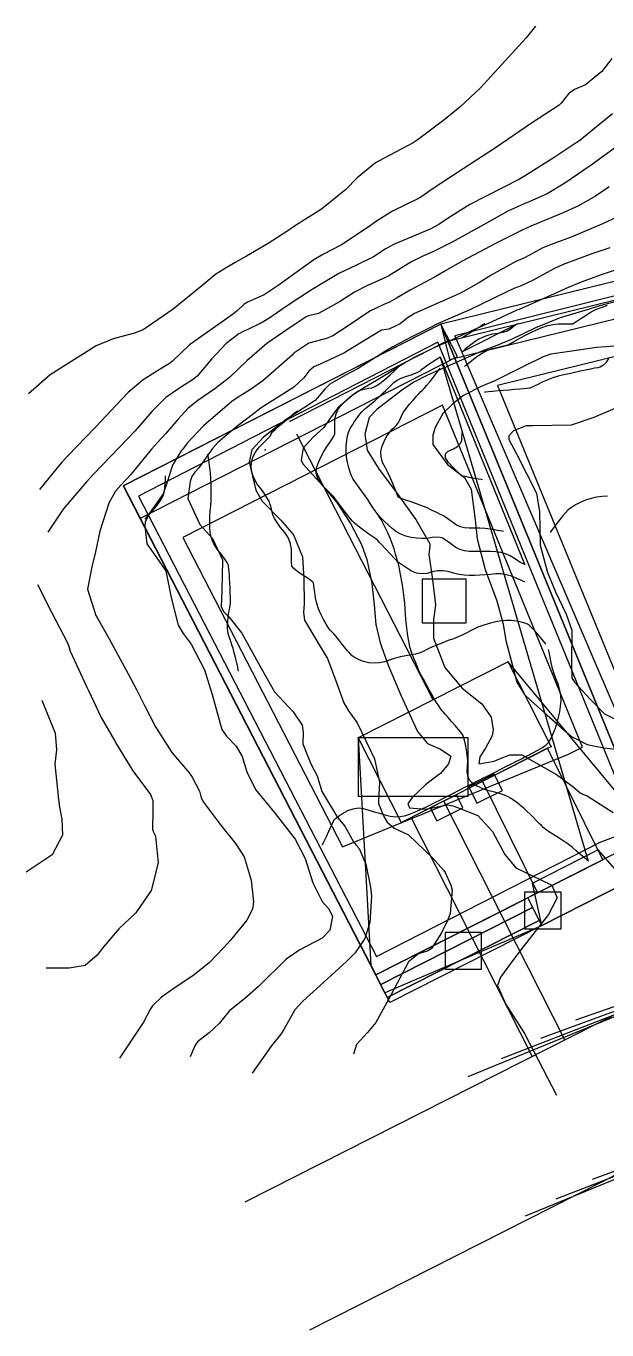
# Model space of a CAD drawing. Header units: feet. Extents: x 1308553 to 1309168, y 398316 to 398679.
# Drawn here: x 1308553.1 to 1308711.9, y 398316.3 to 398673.1 of the extents above; entities that cross this region are included whole.
import ezdxf

# ---------------------------------------------------------------- set-up
doc = ezdxf.new("R2010")
doc.units = ezdxf.units.FT
for name, color, linetype in [('A-BLDG-OTLN', 3, 'CONTINUOUS'), ('C-DRNG-AREA', 150, 'CONTINUOUS'), ('C-LOD', 30, 'CONTINUOUS'), ('C-MISC', 7, 'CONTINUOUS'), ('C-PROP', 6, 'CONTINUOUS'), ('C-PVMT', 8, 'CONTINUOUS'), ('C-TOPO-MAJR', 32, 'CONTINUOUS'), ('C-TOPO-SPOT', 7, 'CONTINUOUS'), ('C-UTIL', 4, 'CONTINUOUS'), ('L-PLNT-TREE', 90, 'CONTINUOUS'), ('V-PROP-ESMT', 5, 'CONTINUOUS'), ('V-PROP-LINE', 7, 'CONTINUOUS')]:
    doc.layers.add(name, color=color, linetype=linetype)

msp = doc.modelspace()

# ---------------------------------------------------------------- linework, layer by layer
at = {"layer": 'A-BLDG-OTLN'}
msp.add_lwpolyline([(1308655.72, 398455.13), (1308696.74, 398475.94), (1308684.98, 398499.13), (1308643.96, 398478.32), (1308655.72, 398455.13)], close=True, dxfattribs=at)
at = {"layer": 'C-DRNG-AREA'}
for points in [[(1308666.49, 398591.52), (1308724.15, 398450.72), (1308736.02, 398455.33), (1308746.7, 398459.25), (1308757.45, 398462.99), (1308768.27, 398466.54), (1308779.15, 398469.9), (1308790.08, 398473.06), (1308801.06, 398476.04), (1308812.1, 398478.84), (1308823.19, 398481.43), (1308834.31, 398483.83), (1308845.47, 398486.03), (1308849.92, 398486.83), (1308881.77, 398644.46), (1308666.49, 398591.52)], [(1308579.68, 398547.22), (1308648.69, 398413.44), (1308713.9, 398446.52), (1308724.16, 398450.73), (1308666.49, 398591.53), (1308579.68, 398547.22)]]:
    msp.add_lwpolyline(points, close=True, dxfattribs=at)
at = {"layer": 'C-LOD'}
msp.add_lwpolyline([(1308643.96, 398478.32), (1308647.36, 398416.13), (1308648.69, 398413.44), (1308651.13, 398408.51), (1308694.12, 398426.96), (1308717.31, 398438.72), (1308726.59, 398445.79), (1308725.93, 398447.14), (1308722.83, 398453.41), (1308684.98, 398499.13), (1308643.96, 398478.32)], close=True, dxfattribs=at)
at = {"layer": 'C-MISC'}
for points in [[(1308687.46, 398591.62), (1308687.27, 398591.47), (1308686.89, 398591.17), (1308686.32, 398590.72), (1308685.57, 398590.11), (1308684.63, 398589.61), (1308683.5, 398589.21), (1308682.19, 398588.92), (1308680.7, 398588.73), (1308679.32, 398588.41), (1308678.08, 398587.98), (1308676.95, 398587.43), (1308675.95, 398586.76), (1308675.08, 398586.14), (1308674.33, 398585.58), (1308673.71, 398585.08), (1308673.21, 398584.64), (1308672.84, 398584.3), (1308672.6, 398584.08), (1308672.47, 398583.97)], [(1308687.46, 398591.62), (1308687.27, 398591.47), (1308686.89, 398591.17), (1308686.32, 398590.72), (1308685.57, 398590.11), (1308684.63, 398589.61), (1308683.5, 398589.21), (1308682.19, 398588.92), (1308680.7, 398588.73), (1308679.32, 398588.41), (1308678.08, 398587.98), (1308676.95, 398587.43), (1308675.95, 398586.76), (1308675.08, 398586.14), (1308674.33, 398585.58), (1308673.71, 398585.08), (1308673.21, 398584.64), (1308672.84, 398584.3), (1308672.6, 398584.08), (1308672.47, 398583.97)], [(1308689.48, 398525.68), (1308689.42, 398525.71), (1308689.29, 398525.78), (1308689.09, 398525.89), (1308688.83, 398526.02), (1308688.33, 398526.31), (1308687.61, 398526.75), (1308686.66, 398527.33), (1308685.48, 398528.07), (1308684.23, 398528.62), (1308682.92, 398529.01), (1308681.54, 398529.22), (1308680.09, 398529.25), (1308678.65, 398529.27), (1308677.2, 398529.29), (1308675.76, 398529.3), (1308674.31, 398529.3), (1308672.98, 398529.48), (1308671.75, 398529.84), (1308670.64, 398530.37), (1308669.63, 398531.09), (1308668.77, 398531.71), (1308668.04, 398532.22), (1308667.46, 398532.64), (1308667.03, 398532.96), (1308666.33, 398533.14), (1308665.39, 398533.19), (1308664.2, 398533.1), (1308662.75, 398532.88), (1308661.31, 398532.81), (1308659.87, 398532.89), (1308658.42, 398533.11), (1308656.98, 398533.48), (1308655.62, 398534.01), (1308654.36, 398534.71), (1308653.18, 398535.56), (1308652.1, 398536.58), (1308651.19, 398537.44), (1308650.47, 398538.15), (1308649.93, 398538.71), (1308649.57, 398539.11), (1308649.12, 398539.69), (1308648.58, 398540.43), (1308647.96, 398541.34), (1308647.24, 398542.42), (1308646.52, 398543.48), (1308645.8, 398544.52), (1308645.08, 398545.55), (1308644.35, 398546.56), (1308643.72, 398547.43), (1308643.18, 398548.17), (1308642.75, 398548.78), (1308642.42, 398549.26), (1308642.08, 398549.99), (1308641.72, 398550.97), (1308641.34, 398552.2), (1308640.96, 398553.68), (1308640.71, 398555.17), (1308640.6, 398556.65), (1308640.62, 398558.14), (1308640.79, 398559.62), (1308641.05, 398560.95), (1308641.4, 398562.14), (1308641.86, 398563.17), (1308642.42, 398564.05), (1308642.95, 398564.86), (1308643.44, 398565.6), (1308643.92, 398566.27), (1308644.36, 398566.88), (1308644.94, 398567.53), (1308645.67, 398568.23), (1308646.53, 398568.98), (1308647.53, 398569.78), (1308648.45, 398570.55), (1308649.3, 398571.29), (1308650.07, 398572), (1308650.77, 398572.69), (1308651.48, 398573.38), (1308652.2, 398574.08), (1308652.94, 398574.79), (1308653.69, 398575.5), (1308654.61, 398576.14), (1308655.71, 398576.71), (1308656.98, 398577.21), (1308658.42, 398577.64), (1308659.58, 398578.05), (1308660.45, 398578.44), (1308661.04, 398578.8), (1308661.34, 398579.14), (1308661.85, 398579.58), (1308662.58, 398580.12), (1308663.51, 398580.76), (1308664.65, 398581.49), (1308665.51, 398582.04), (1308666.08, 398582.41), (1308666.37, 398582.59)], [(1308706.82, 398444.59), (1308706.49, 398444.87), (1308705.83, 398445.42), (1308704.83, 398446.26), (1308703.51, 398447.38), (1308702.49, 398448.25), (1308701.77, 398448.85), (1308701.35, 398449.2), (1308701.22, 398449.3), (1308700.77, 398449.6), (1308699.99, 398450.1), (1308698.87, 398450.8), (1308697.43, 398451.71), (1308696.22, 398452.51), (1308695.26, 398453.2), (1308694.54, 398453.79), (1308694.05, 398454.27), (1308693.45, 398454.88), (1308692.73, 398455.6), (1308691.89, 398456.45), (1308690.92, 398457.41), (1308690.04, 398458.27), (1308689.25, 398459.01), (1308688.53, 398459.64), (1308687.89, 398460.16), (1308687.21, 398460.66), (1308686.49, 398461.16), (1308685.72, 398461.65), (1308684.92, 398462.13), (1308683.95, 398462.57), (1308682.82, 398462.97), (1308681.54, 398463.34), (1308680.09, 398463.66), (1308678.73, 398464.08), (1308677.46, 398464.58), (1308676.28, 398465.17), (1308675.18, 398465.85), (1308674.39, 398466.73), (1308673.91, 398467.81), (1308673.73, 398469.09), (1308673.85, 398470.58), (1308673.87, 398472.06), (1308673.77, 398473.55), (1308673.57, 398475.03), (1308673.26, 398476.51), (1308672.99, 398477.69), (1308672.75, 398478.55), (1308672.55, 398479.1), (1308672.39, 398479.34), (1308672, 398479.83), (1308671.37, 398480.58), (1308670.51, 398481.57), (1308669.43, 398482.81), (1308668.52, 398483.85), (1308667.8, 398484.68), (1308667.26, 398485.3), (1308666.9, 398485.71), (1308666.47, 398486.29), (1308665.96, 398487.04), (1308665.38, 398487.94), (1308664.73, 398489.01), (1308664.04, 398490.18), (1308663.32, 398491.46), (1308662.57, 398492.84), (1308661.78, 398494.32), (1308661.19, 398495.44), (1308660.8, 398496.18), (1308660.6, 398496.56), (1308660.59, 398496.57), (1308660.44, 398496.94), (1308660.13, 398497.69), (1308659.66, 398498.79), (1308659.05, 398500.27), (1308658.52, 398501.75), (1308658.09, 398503.23), (1308657.74, 398504.71), (1308657.49, 398506.2), (1308657.28, 398507.68), (1308657.11, 398509.16), (1308656.99, 398510.65), (1308656.9, 398512.13), (1308656.8, 398513.62), (1308656.67, 398515.1), (1308656.51, 398516.58), (1308656.34, 398518.07), (1308656.13, 398519.55), (1308655.9, 398521.04), (1308655.63, 398522.52), (1308655.33, 398524), (1308655.1, 398525.13), (1308654.94, 398525.89), (1308654.85, 398526.3), (1308654.83, 398526.35), (1308654.71, 398526.75), (1308654.49, 398527.49), (1308654.17, 398528.58), (1308653.74, 398530.01), (1308653.24, 398531.46), (1308652.67, 398532.92), (1308652.03, 398534.39), (1308651.31, 398535.88), (1308650.7, 398537.09), (1308650.19, 398538.03), (1308649.79, 398538.71), (1308649.48, 398539.11), (1308649.08, 398539.69), (1308648.57, 398540.43), (1308647.96, 398541.34), (1308647.24, 398542.42), (1308646.52, 398543.48), (1308645.8, 398544.52), (1308645.08, 398545.55), (1308644.35, 398546.56), (1308643.72, 398547.43), (1308643.18, 398548.17), (1308642.75, 398548.78), (1308642.42, 398549.26), (1308642.08, 398549.99), (1308641.72, 398550.97), (1308641.34, 398552.2), (1308640.96, 398553.68), (1308640.71, 398555.17), (1308640.6, 398556.65), (1308640.62, 398558.14), (1308640.79, 398559.62), (1308641.05, 398560.95), (1308641.4, 398562.14), (1308641.86, 398563.17), (1308642.42, 398564.05), (1308642.95, 398564.86), (1308643.44, 398565.6), (1308643.92, 398566.27), (1308644.36, 398566.88), (1308644.94, 398567.53), (1308645.67, 398568.23), (1308646.53, 398568.98), (1308647.53, 398569.78), (1308648.45, 398570.55), (1308649.3, 398571.29), (1308650.07, 398572), (1308650.77, 398572.69), (1308651.48, 398573.38), (1308652.2, 398574.08), (1308652.94, 398574.79), (1308653.69, 398575.5), (1308654.61, 398576.14), (1308655.71, 398576.71), (1308656.98, 398577.21), (1308658.42, 398577.64), (1308659.58, 398578.05), (1308660.45, 398578.44), (1308661.04, 398578.8), (1308661.34, 398579.14), (1308661.85, 398579.58), (1308662.58, 398580.12), (1308663.51, 398580.76), (1308664.65, 398581.49), (1308665.51, 398582.04), (1308666.08, 398582.41), (1308666.37, 398582.59)], [(1308650.08, 398410.77), (1308691.63, 398431.86), (1308693.44, 398428.29), (1308651.89, 398407.21), (1308650.08, 398410.77)]]:
    msp.add_lwpolyline(points, close=True, dxfattribs=at)
for points in [[(1308703.41, 398401.1), (1308827.5, 398444.27)], [(1308693.85, 398396.1), (1308817.18, 398441.37)], [(1308612.98, 398351.29), (1308785.18, 398438.66)], [(1308683.16, 398390.55), (1308806.89, 398438.6)], [(1308674.01, 398385.63), (1308795.31, 398435.33)], [(1308630.75, 398316.27), (1308802.94, 398403.65)], [(1308708, 398357.54), (1308831.34, 398402.81)], [(1308689.64, 398347.49), (1308810.93, 398397.19)], [(1308698.1, 398352.1), (1308821.82, 398400.15)]]:
    msp.add_lwpolyline(points, dxfattribs=at)
at = {"layer": 'C-PROP'}
for points in [[(1308670.34, 398588.33), (1308728, 398453.92), (1308739.64, 398458.78), (1308750, 398463.01), (1308760.21, 398467.16), (1308770.07, 398471.21), (1308779.33, 398474.9), (1308788.19, 398477.69), (1308797.56, 398479.62), (1308807.78, 398481.35), (1308818.5, 398483.17), (1308829.46, 398485.04), (1308840.55, 398486.88), (1308844.98, 398487.57), (1308878.93, 398640.35), (1308670.34, 398588.33)], [(1308682.01, 398574.74), (1308715.43, 398493.13), (1308780.67, 398504.85), (1308850.92, 398532.14), (1308868.81, 398620.68), (1308682.01, 398574.74)], [(1308583.86, 398544.47), (1308648.89, 398418.44), (1308710.1, 398449.78), (1308720.01, 398453.53), (1308665.72, 398586.59), (1308583.86, 398544.47)], [(1308595.98, 398533.09), (1308639.61, 398448.5), (1308701.41, 398473.83), (1308705.25, 398475.78), (1308666.95, 398569.3), (1308595.98, 398533.09)], [(1308643.96, 398462.32), (1308673.96, 398462.32), (1308673.96, 398478.32), (1308643.96, 398478.32), (1308643.96, 398462.32)]]:
    msp.add_lwpolyline(points, close=True, dxfattribs=at)
msp.add_lwpolyline([(1308625.33, 398564.97), (1308667.72, 398586.67), (1308775.31, 398613.18)], dxfattribs=at)
at = {"layer": 'C-PVMT'}
for points in [[(1308692.95, 398435.9), (1308710.79, 398444.94), (1308695.73, 398475.43), (1308677.89, 398466.38), (1308692.95, 398435.9)], [(1308674.15, 398464.92), (1308676.37, 398460.43), (1308683.36, 398463.89), (1308681.15, 398468.37), (1308674.15, 398464.92)], [(1308665.39, 398455.57), (1308672.56, 398459.11), (1308670.79, 398462.7), (1308663.62, 398459.15), (1308665.39, 398455.57)], [(1308717.31, 398438.72), (1308694.12, 398426.96), (1308691.59, 398438.57), (1308709.43, 398447.62), (1308717.31, 398438.72)], [(1308648.72, 398413.45), (1308690.28, 398434.54), (1308691.63, 398431.86), (1308650.08, 398410.77), (1308648.72, 398413.45)], [(1308651.89, 398407.21), (1308693.44, 398428.29), (1308694.12, 398426.96), (1308652.57, 398405.87), (1308651.89, 398407.21)]]:
    msp.add_lwpolyline(points, close=True, dxfattribs=at)
at = {"layer": 'C-TOPO-MAJR'}
for points in [[(1308692.42, 398673.06), (1308689.82, 398669.86), (1308688.88, 398668.79), (1308677.34, 398656.18), (1308671.71, 398650.9), (1308667.38, 398647.28), (1308660.06, 398641.81), (1308658.92, 398641.12), (1308649.49, 398636.12), (1308648.68, 398635.63), (1308643.67, 398631.55), (1308640.53, 398628.39), (1308633.87, 398622.95), (1308626.78, 398618.46), (1308624.72, 398617.07), (1308619.34, 398613.56), (1308613.38, 398610.07), (1308610.33, 398608.34), (1308607.33, 398606.68), (1308605.03, 398605.14), (1308601.19, 398601.95), (1308593.35, 398595.62), (1308585.11, 398589.95), (1308582.76, 398589.01), (1308576.92, 398587.52), (1308572.27, 398585.52), (1308559.72, 398577.59), (1308553.75, 398572.46)], [(1308713.26, 398664.15), (1308710.54, 398660.61), (1308706.13, 398656.99), (1308703.06, 398655.68), (1308701.43, 398654.56), (1308699.43, 398651.94), (1308698.86, 398651.43), (1308691.36, 398646.46), (1308681.52, 398639.71), (1308672.64, 398634.04), (1308664.16, 398628.42), (1308661.64, 398626.6), (1308660.56, 398625.96), (1308653.34, 398622.38), (1308648.95, 398619.72), (1308646.62, 398618.02), (1308639.36, 398613.2), (1308634.28, 398610.54), (1308631.78, 398609.06), (1308622.01, 398602.03), (1308621.78, 398601.87), (1308618.2, 398599.55), (1308613.7, 398597.51), (1308612.77, 398596.98), (1308610.95, 398595.21), (1308609.85, 398594.28), (1308597.83, 398585.8), (1308593.16, 398581.39), (1308592.61, 398580.91), (1308589.03, 398578.73), (1308585.15, 398576.23), (1308581.01, 398572.78), (1308577.69, 398569.26), (1308572.12, 398563.34), (1308564.5, 398555.5), (1308562.9, 398553.69), (1308556.8, 398546.28)], [(1308713.5, 398649.03), (1308710.12, 398646.32), (1308704.54, 398641.79), (1308703.57, 398641.12), (1308697.5, 398637.08), (1308689.41, 398632), (1308688.01, 398631.18), (1308678.77, 398626.39), (1308674.5, 398624.21), (1308668.49, 398620.49), (1308666.01, 398618.76), (1308663.6, 398617.48), (1308653.54, 398613.29), (1308651.26, 398611.98), (1308648.15, 398609.96), (1308643.43, 398607.68), (1308638.64, 398605.4), (1308631.32, 398600.96), (1308628.24, 398598.96), (1308627.24, 398598.31), (1308623.02, 398595.49), (1308619.48, 398593.08), (1308617.71, 398591.97), (1308613.54, 398589.96), (1308612.67, 398589.6), (1308611.31, 398588.86), (1308607.82, 398586.19), (1308603.86, 398581.88), (1308599.89, 398577.25), (1308598.66, 398576.26), (1308595.65, 398574.3), (1308595.04, 398573.94), (1308591.3, 398571.47), (1308587.5, 398567.64), (1308584.77, 398564.38), (1308582.91, 398562.33), (1308580.83, 398560.08), (1308571.56, 398550.45), (1308569.59, 398548.35), (1308563.29, 398540.86), (1308559.02, 398534.62)], [(1308713.99, 398639.66), (1308707.64, 398635.04), (1308707.32, 398634.81), (1308700.46, 398630.08), (1308695.56, 398627.15), (1308690.83, 398625.06), (1308689.3, 398624.45), (1308684.84, 398622.38), (1308678.99, 398619.11), (1308669.64, 398613.9), (1308664.2, 398611.22), (1308661.57, 398610.07), (1308658.33, 398608.5), (1308652.28, 398604.75), (1308651.22, 398604.14), (1308646.49, 398602.06), (1308642.89, 398600.27), (1308638.79, 398597.62), (1308633.09, 398594.42), (1308630.3, 398593.74), (1308629.67, 398593.52), (1308626.38, 398591.34), (1308621.9, 398588.18), (1308618.97, 398586.17), (1308613.48, 398581.45), (1308608.78, 398576.89), (1308604.75, 398573.82), (1308600.05, 398570.61), (1308597.48, 398568.48), (1308594.61, 398565.42), (1308591.31, 398561.62), (1308589.01, 398559.07), (1308587.41, 398557.28), (1308581.63, 398550.22), (1308579.02, 398547.4), (1308577.61, 398545.84), (1308575.74, 398542.53), (1308573.29, 398534.83), (1308572.14, 398529.18), (1308571.08, 398525.12), (1308569.92, 398519), (1308572.17, 398511.76), (1308572.6, 398511.01), (1308575.84, 398505.38), (1308581.04, 398495.77), (1308583.31, 398491.56), (1308585.51, 398487.17), (1308588.51, 398481.32), (1308592.98, 398474.26), (1308597.75, 398468.69), (1308598.57, 398467.56), (1308600.51, 398463.7), (1308600.61, 398463.36), (1308600.98, 398461.86), (1308601.62, 398460.73), (1308606.28, 398454.51), (1308610.42, 398449.36), (1308612.74, 398445.71), (1308614.69, 398439.36), (1308615.29, 398433.4), (1308615, 398431.37), (1308613.46, 398428.4), (1308609.04, 398422.94), (1308607.21, 398420.91), (1308603.3, 398416.84), (1308599.12, 398413.4), (1308592.97, 398409.32), (1308590.1, 398407.33), (1308587.65, 398404.99), (1308587.14, 398404.18), (1308585.19, 398400.47), (1308578.62, 398390.6)], [(1308712.52, 398629.06), (1308708.84, 398626.54), (1308704, 398623.81), (1308699.53, 398621.78), (1308691.12, 398618.31), (1308688.75, 398617.23), (1308681.69, 398613.64), (1308672.32, 398608.69), (1308667.59, 398606.02), (1308664.94, 398604.45), (1308658.17, 398600.77), (1308654.42, 398598.57), (1308652.48, 398597.51), (1308650.92, 398596.89), (1308647.1, 398595.06), (1308641.16, 398591.04), (1308637.01, 398588.26), (1308635.3, 398587.6), (1308630.47, 398586.25), (1308626.36, 398583.52), (1308625.84, 398583.01), (1308617.88, 398576.01), (1308614.45, 398573.66), (1308610.83, 398571.38), (1308609.34, 398570.31), (1308601.63, 398563.66), (1308597.23, 398558.99), (1308595.88, 398557.24), (1308595.53, 398556.81), (1308593.11, 398552.92), (1308591.79, 398548.55), (1308590.58, 398545.09), (1308586.86, 398539.77), (1308585.71, 398537.31), (1308585.57, 398536.2), (1308586.12, 398531.36), (1308588.35, 398528.28), (1308591.35, 398524.04), (1308592.75, 398516.67), (1308594.67, 398509.13), (1308596.06, 398506.82), (1308598.23, 398503.96), (1308601.89, 398496.88), (1308604, 398490.17), (1308606.64, 398480.62), (1308607.91, 398478.77), (1308610.52, 398475.99), (1308612.19, 398473.17), (1308613.45, 398469.02), (1308615.81, 398464.15), (1308621.19, 398457.56), (1308626.65, 398450.58), (1308629.44, 398445.31), (1308631.56, 398438.63), (1308634.12, 398433.47), (1308635.93, 398431.5), (1308636.93, 398429.37), (1308636.14, 398425.7), (1308634.04, 398423.45), (1308627.96, 398420.29), (1308624.27, 398417.73), (1308616.63, 398410.23), (1308612.95, 398407), (1308608.78, 398403.6), (1308607.69, 398402.43), (1308605.87, 398400.13), (1308603.15, 398397.59), (1308599.95, 398395.12), (1308599.36, 398394.23), (1308597.97, 398390.99)], [(1308714.85, 398620.88), (1308710.55, 398618.84), (1308702.17, 398615.3), (1308697.69, 398613.65), (1308695.05, 398612.7), (1308694.21, 398612.3), (1308690.81, 398610.37), (1308689.38, 398609.67), (1308687.01, 398608.6), (1308680.27, 398604.92), (1308677.09, 398602.89), (1308671.93, 398599.99), (1308670.29, 398599.24), (1308659.34, 398594.43), (1308657.32, 398593.12), (1308655.39, 398591.6), (1308652.3, 398590.13), (1308651.64, 398590.08), (1308650.26, 398589.85), (1308645.63, 398587.05), (1308640.02, 398583.59), (1308633.57, 398580.53), (1308631.76, 398579.82), (1308630.39, 398578.67), (1308629.05, 398576.82), (1308626.3, 398574.21), (1308622.33, 398571.68), (1308617.38, 398568.56), (1308615.26, 398567), (1308610.76, 398563.45), (1308605.56, 398559.08), (1308604.12, 398557.46), (1308600.34, 398552.17), (1308599.26, 398550.95), (1308598.46, 398549.79), (1308597.99, 398548.42), (1308597.32, 398543.75), (1308600.62, 398536.71), (1308604.06, 398532.86), (1308606.81, 398526.96), (1308606.62, 398518.54), (1308606.49, 398514.24), (1308607.14, 398512.88), (1308608.53, 398511.4), (1308612.15, 398506.96), (1308616.6, 398498.84), (1308621.08, 398490.84), (1308626.17, 398485.37), (1308628.61, 398481.77), (1308628.9, 398479.88), (1308628.82, 398476.69), (1308630.95, 398471.22), (1308632.69, 398467.86), (1308634.02, 398463.63), (1308638.31, 398456.5), (1308640.3, 398454.09), (1308642.66, 398449.81), (1308643.38, 398448.91), (1308644.19, 398448.02), (1308645.98, 398443.69), (1308647.29, 398437.44), (1308647.55, 398434.99), (1308647.09, 398427.73), (1308645.73, 398423.37), (1308643.07, 398419.46), (1308640.76, 398417.06), (1308637.61, 398414.22), (1308636.52, 398413.25), (1308633.57, 398410.51), (1308630.74, 398407.97), (1308628.81, 398406.25), (1308626.63, 398403.85), (1308623.55, 398398.45), (1308622.76, 398397.23), (1308620.11, 398393.89), (1308614.94, 398386.52)], [(1308712.76, 398612.34), (1308707.84, 398610.71), (1308699.96, 398607.83), (1308697.42, 398606.67), (1308691.77, 398603.54), (1308688.53, 398602.02), (1308686.52, 398601.22), (1308684.24, 398600.19), (1308674.49, 398595.43), (1308669.2, 398593.13), (1308665.61, 398591.55), (1308663.3, 398590.4), (1308658.6, 398588.01), (1308653.36, 398585.29), (1308651.4, 398584.11), (1308643.95, 398579.4), (1308640.43, 398577.52), (1308636.2, 398575.08), (1308634.85, 398573.72), (1308632.12, 398570.65), (1308628.99, 398568.53), (1308624.2, 398565.44), (1308618.07, 398560.59), (1308614.88, 398557.14), (1308614.08, 398553.76), (1308615.9, 398546.11), (1308617.67, 398543.07), (1308622.78, 398537.88), (1308626.22, 398533.84), (1308628.72, 398527.81), (1308629.08, 398521.83), (1308629.13, 398514.97), (1308629.01, 398512.59), (1308629.29, 398510.47), (1308633.77, 398502.84), (1308635.58, 398500.01), (1308638.1, 398493.17), (1308639.98, 398487.84), (1308641.32, 398485.66), (1308643.67, 398482.43), (1308648.43, 398472.52), (1308649.71, 398466.2), (1308649.44, 398460.97), (1308649.48, 398460.36), (1308650.95, 398456.76), (1308651.83, 398455.2), (1308653.76, 398453.6), (1308657.7, 398451.73), (1308664.25, 398445.44), (1308667.24, 398442.04), (1308667.72, 398441.43), (1308669.3, 398438.01), (1308669.62, 398436.65), (1308669.08, 398430.25), (1308668.48, 398428.5), (1308666.73, 398424.9), (1308663.98, 398420.65), (1308663.06, 398420.01), (1308660.44, 398419.22), (1308657.71, 398416.97), (1308652.18, 398406.68), (1308648.71, 398400.43), (1308646.5, 398397.68), (1308643.47, 398394.35), (1308642.68, 398391.76)], [(1308714.16, 398606.3), (1308710.4, 398605.03), (1308704.87, 398602.97), (1308700.55, 398601.17), (1308698.38, 398600.18), (1308687.93, 398595.55), (1308687.34, 398595.29), (1308680.44, 398592.17), (1308677.16, 398590.67), (1308673.75, 398589.14), (1308670.96, 398587.84), (1308668.2, 398586.59), (1308664.21, 398584.81), (1308659.04, 398582.29), (1308657.15, 398581.23), (1308651.7, 398577.73), (1308648.97, 398576.07), (1308645.69, 398574.2), (1308642.56, 398572.15), (1308638.32, 398568.56), (1308636.08, 398565.54), (1308634.51, 398563.2), (1308631.64, 398560.58), (1308628.89, 398557.57), (1308628.36, 398554.25), (1308628.82, 398553.24), (1308633.44, 398548.14), (1308638.13, 398542.67), (1308641.84, 398536.93), (1308644.81, 398531.24), (1308646.3, 398527.09), (1308647.67, 398520.56), (1308648.29, 398514.71), (1308648.73, 398509.29), (1308649.91, 398504.26), (1308652.1, 398498.2), (1308655.61, 398489.93), (1308660.18, 398480.03), (1308662.88, 398476.73), (1308666.44, 398475.2), (1308669.29, 398473.32), (1308668.6, 398471.18), (1308666.41, 398468.55), (1308665.53, 398467.93), (1308662.3, 398465.47), (1308658.67, 398461.98), (1308657.51, 398460.27), (1308657.98, 398459.14), (1308662.42, 398458.82), (1308668.3, 398459.94), (1308669.85, 398459.67), (1308671.11, 398459.25), (1308676.62, 398457.01), (1308680.69, 398452.64), (1308683.99, 398446.36), (1308687, 398442.68), (1308693.85, 398439.42), (1308696.92, 398437.96), (1308698.3, 398434.47), (1308695.99, 398429.95), (1308689.08, 398421.06), (1308685.81, 398416.9), (1308682.85, 398412.83), (1308682.05, 398410.54), (1308684.22, 398405.5), (1308689.36, 398397.38), (1308698.12, 398380.55)], [(1308714.12, 398597.65), (1308709.88, 398596.48), (1308706.8, 398595.49), (1308699.18, 398593.23), (1308692.4, 398590.46), (1308686.06, 398587.39), (1308681.42, 398585.45), (1308678.23, 398584.28), (1308675.61, 398583.17), (1308667.25, 398579.49), (1308662.87, 398577.55), (1308659.15, 398575.6), (1308655.74, 398573.32), (1308651.77, 398570.25), (1308649.1, 398568.21), (1308646.97, 398565.96), (1308645.7, 398561.43), (1308646.35, 398557.02), (1308649.63, 398551.76), (1308654.11, 398545.75), (1308657.81, 398540.66), (1308659.7, 398538.06), (1308663.52, 398531.39), (1308663.56, 398530.74), (1308663.23, 398528.56), (1308664.26, 398521.58), (1308665.07, 398514.68), (1308664.52, 398510.6), (1308664.49, 398505.56), (1308667.65, 398497.57), (1308672.33, 398491.92), (1308677.77, 398487.64), (1308680.31, 398483.98), (1308680.88, 398480.48), (1308680.56, 398478.88), (1308678.75, 398475.49), (1308677.17, 398473.06), (1308676.9, 398471.16), (1308681.1, 398471.91), (1308682.55, 398472.53), (1308685.42, 398473.68), (1308688.65, 398473.68), (1308698.13, 398468.27), (1308702.66, 398464.96), (1308704.6, 398463.24), (1308705.51, 398462.8), (1308706.52, 398462.47), (1308713.69, 398457.83)], [(1308672.96, 398579.88), (1308673.3, 398580.16), (1308673.99, 398580.72), (1308675.02, 398581.56), (1308676.39, 398582.68), (1308677.8, 398583.6), (1308679.23, 398584.33), (1308680.7, 398584.86), (1308682.19, 398585.19), (1308683.33, 398585.45), (1308684.11, 398585.62), (1308684.53, 398585.72), (1308684.59, 398585.73), (1308685, 398585.94), (1308685.74, 398586.34), (1308686.83, 398586.93), (1308688.27, 398587.71), (1308689.71, 398588.46), (1308691.18, 398589.2), (1308692.66, 398589.9), (1308694.15, 398590.58), (1308695.65, 398591.09), (1308697.14, 398591.42), (1308698.64, 398591.59), (1308700.13, 398591.59), (1308701.27, 398591.59), (1308702.07, 398591.59), (1308702.5, 398591.6), (1308702.59, 398591.61), (1308703.01, 398591.85), (1308703.76, 398592.33), (1308704.84, 398593.05), (1308706.24, 398594), (1308707.67, 398594.84), (1308709.12, 398595.57), (1308710.6, 398596.19), (1308712.09, 398596.71)], [(1308678.59, 398591.62), (1308678.58, 398591.62), (1308678.57, 398591.62), (1308678.54, 398591.61), (1308678.51, 398591.61), (1308678.11, 398591.37), (1308677.34, 398590.89), (1308676.21, 398590.18), (1308674.72, 398589.23), (1308673.59, 398588.52), (1308672.85, 398588.05), (1308672.47, 398587.81)], [(1308715.39, 398585.6), (1308709.09, 398585.09), (1308702.37, 398584.12), (1308696.6, 398583.25), (1308694.48, 398582.58), (1308689.17, 398579.89), (1308681.26, 398575.96), (1308677.72, 398574.49), (1308672.72, 398571.96), (1308669.77, 398569.72), (1308667.1, 398567.03), (1308664.94, 398563.21), (1308664.31, 398561.16), (1308664.34, 398558.52), (1308668.34, 398553.12), (1308672.98, 398549.55), (1308674.86, 398546.34), (1308675.92, 398537.91), (1308676.49, 398532.74), (1308678.69, 398524.4), (1308681.82, 398515.81), (1308683.54, 398509.4), (1308684.29, 398504.96), (1308685.82, 398499.09), (1308687.32, 398493.53), (1308689.37, 398490.12), (1308691.11, 398488.49), (1308695.64, 398484.51), (1308702.25, 398478.69), (1308706.58, 398476.43), (1308711.1, 398475.59), (1308717.69, 398474.8)], [(1308689.48, 398520.96), (1308689.12, 398521.11), (1308688.4, 398521.42), (1308687.31, 398521.88), (1308685.87, 398522.5), (1308684.43, 398522.92), (1308682.98, 398523.14), (1308681.54, 398523.17), (1308680.09, 398523.01), (1308678.65, 398522.88), (1308677.2, 398522.79), (1308675.76, 398522.73), (1308674.31, 398522.71), (1308672.87, 398522.8), (1308671.42, 398523.01), (1308669.98, 398523.33), (1308668.53, 398523.77), (1308667.09, 398523.99), (1308665.64, 398523.97), (1308664.2, 398523.73), (1308662.75, 398523.26), (1308661.32, 398523.14), (1308659.91, 398523.37), (1308658.5, 398523.94), (1308657.11, 398524.85), (1308656.06, 398525.55), (1308655.34, 398526.02), (1308654.95, 398526.27), (1308654.89, 398526.31), (1308654.51, 398526.69), (1308653.81, 398527.43), (1308652.78, 398528.53), (1308651.43, 398529.98), (1308650.4, 398531.1), (1308649.67, 398531.87), (1308649.27, 398532.3), (1308649.17, 398532.38), (1308648.74, 398532.71), (1308647.97, 398533.27), (1308646.86, 398534.07), (1308645.42, 398535.1), (1308644.25, 398535.97), (1308643.35, 398536.66), (1308642.72, 398537.19), (1308642.37, 398537.56), (1308641.84, 398538.2), (1308641.11, 398539.11), (1308640.21, 398540.31), (1308639.11, 398541.78), (1308638.29, 398542.89), (1308637.74, 398543.63), (1308637.46, 398544.01), (1308637.46, 398544.02), (1308637.1, 398544.4), (1308636.37, 398545.15), (1308635.29, 398546.26), (1308633.85, 398547.75), (1308632.92, 398549.23), (1308632.48, 398550.72), (1308632.54, 398552.2), (1308633.11, 398553.68), (1308633.75, 398555.12), (1308634.48, 398556.51), (1308635.28, 398557.84), (1308636.15, 398559.13), (1308636.82, 398560.15), (1308637.27, 398560.89), (1308637.51, 398561.36), (1308637.54, 398561.55), (1308637.55, 398562.07), (1308637.56, 398562.91), (1308637.55, 398564.07), (1308637.53, 398565.56), (1308637.88, 398566.99), (1308638.58, 398568.38), (1308639.66, 398569.73), (1308641.1, 398571.03), (1308642.3, 398572.05), (1308643.28, 398572.79), (1308644.03, 398573.25), (1308644.55, 398573.44), (1308645.17, 398573.62), (1308645.89, 398573.79), (1308646.71, 398573.95), (1308647.64, 398574.11), (1308648.7, 398574.56), (1308649.88, 398575.3), (1308651.2, 398576.34), (1308652.64, 398577.66), (1308653.73, 398578.66), (1308654.45, 398579.32), (1308654.81, 398579.65), (1308654.81, 398579.65), (1308654.81, 398579.65), (1308654.81, 398579.65), (1308654.81, 398579.65)], [(1308683.7, 398534.76), (1308683.34, 398534.83), (1308682.62, 398534.96), (1308681.54, 398535.16), (1308680.09, 398535.42), (1308678.65, 398535.6), (1308677.2, 398535.7), (1308675.76, 398535.71), (1308674.31, 398535.64), (1308673.01, 398535.75), (1308671.86, 398536.03), (1308670.85, 398536.5), (1308669.98, 398537.14), (1308669.19, 398537.71), (1308668.46, 398538.21), (1308667.81, 398538.64), (1308667.23, 398539), (1308666.44, 398539.44), (1308665.43, 398539.95), (1308664.2, 398540.53), (1308662.75, 398541.19), (1308661.31, 398541.8), (1308659.87, 398542.36), (1308658.43, 398542.87), (1308657, 398543.34), (1308655.92, 398543.71), (1308655.19, 398544), (1308654.83, 398544.19), (1308654.82, 398544.29), (1308654.67, 398544.71), (1308654.39, 398545.45), (1308653.96, 398546.51), (1308653.39, 398547.9), (1308652.77, 398549.31), (1308652.1, 398550.74), (1308651.38, 398552.2), (1308650.61, 398553.68), (1308650.2, 398555.17), (1308650.15, 398556.65), (1308650.45, 398558.14), (1308651.12, 398559.62), (1308651.79, 398560.87), (1308652.46, 398561.89), (1308653.13, 398562.68), (1308653.8, 398563.23), (1308654.4, 398563.88), (1308654.94, 398564.62), (1308655.4, 398565.46), (1308655.79, 398566.39), (1308656.35, 398567.39), (1308657.07, 398568.46), (1308657.96, 398569.6), (1308659.01, 398570.8), (1308659.88, 398571.78), (1308660.57, 398572.52), (1308661.08, 398573.03), (1308661.4, 398573.31), (1308661.93, 398573.87), (1308662.65, 398574.72), (1308663.57, 398575.85), (1308664.69, 398577.27), (1308665.53, 398578.34), (1308666.09, 398579.05), (1308666.37, 398579.41)], [(1308712.38, 398582.06), (1308711.62, 398580.94), (1308710.87, 398580.15), (1308710.14, 398579.7), (1308709.42, 398579.58), (1308708.52, 398579.41), (1308707.41, 398579.19), (1308706.11, 398578.93), (1308704.62, 398578.61), (1308703.12, 398578.28), (1308701.63, 398577.94), (1308700.13, 398577.59), (1308698.64, 398577.22), (1308697.18, 398576.78), (1308695.77, 398576.26), (1308694.4, 398575.67), (1308693.07, 398575.01), (1308692.03, 398574.5), (1308691.28, 398574.16), (1308690.83, 398573.98), (1308690.66, 398573.96), (1308690.16, 398573.92), (1308689.33, 398573.84), (1308688.17, 398573.73), (1308686.68, 398573.6), (1308685.18, 398573.47), (1308683.69, 398573.34), (1308682.19, 398573.21), (1308680.7, 398573.08), (1308679.57, 398572.99), (1308678.83, 398572.92), (1308678.45, 398572.89)], [(1308714.09, 398568.39), (1308708.41, 398565.97), (1308702.17, 398563.9), (1308691.71, 398563.66), (1308689.89, 398563.67), (1308686.38, 398562.29), (1308685.16, 398560.96), (1308685.15, 398559.95), (1308687.19, 398556.02), (1308692.65, 398545.24), (1308693.48, 398540.14), (1308693.68, 398531.05), (1308695.71, 398523.55), (1308696.61, 398521.37), (1308697.85, 398518.21), (1308700.76, 398512.15), (1308702.31, 398507.8), (1308702.25, 398498.73), (1308702.39, 398494.75), (1308703.09, 398493.5), (1308707.37, 398488.92), (1308711.28, 398484.89), (1308716.46, 398482.33)], [(1308695.26, 398503.94), (1308695.03, 398504.22), (1308694.57, 398504.78), (1308693.88, 398505.62), (1308692.96, 398506.74), (1308692.14, 398507.68), (1308691.41, 398508.43), (1308690.79, 398509), (1308690.27, 398509.38), (1308689.51, 398509.71), (1308688.53, 398509.99), (1308687.31, 398510.22), (1308685.87, 398510.4), (1308684.43, 398510.42), (1308682.98, 398510.31), (1308681.54, 398510.05), (1308680.09, 398509.64), (1308678.9, 398509.3), (1308677.96, 398509.02), (1308677.27, 398508.8), (1308676.84, 398508.65), (1308676.26, 398508.4), (1308675.54, 398508.04), (1308674.67, 398507.59), (1308673.66, 398507.04), (1308672.54, 398506.49), (1308671.31, 398505.95), (1308669.98, 398505.42), (1308668.53, 398504.89), (1308667.22, 398504.39), (1308666.03, 398503.93), (1308664.96, 398503.49), (1308664.03, 398503.09), (1308663.2, 398502.71), (1308662.48, 398502.36), (1308661.86, 398502.04), (1308661.35, 398501.74), (1308660.61, 398501.46), (1308659.63, 398501.21), (1308658.42, 398500.98), (1308656.98, 398500.78), (1308655.53, 398500.49), (1308654.09, 398500.11), (1308652.64, 398499.65), (1308651.2, 398499.11), (1308649.75, 398498.79), (1308648.31, 398498.7), (1308646.86, 398498.83), (1308645.42, 398499.18), (1308644.17, 398499.62), (1308643.12, 398500.15), (1308642.26, 398500.75), (1308641.6, 398501.45), (1308640.9, 398502.23), (1308640.18, 398503.09), (1308639.43, 398504.05), (1308638.65, 398505.09), (1308637.94, 398505.99), (1308637.31, 398506.73), (1308636.76, 398507.32), (1308636.29, 398507.76), (1308635.75, 398508.46), (1308635.14, 398509.42), (1308634.46, 398510.65), (1308633.71, 398512.13), (1308633.1, 398513.62), (1308632.62, 398515.1), (1308632.29, 398516.58), (1308632.08, 398518.07), (1308631.93, 398519.22), (1308631.82, 398520.04), (1308631.75, 398520.54), (1308631.73, 398520.7), (1308631.35, 398521.06), (1308630.62, 398521.6), (1308629.53, 398522.34), (1308628.08, 398523.27), (1308626.98, 398524.06), (1308626.23, 398524.72), (1308625.81, 398525.25), (1308625.75, 398525.64), (1308625.71, 398526.31), (1308625.69, 398527.24), (1308625.7, 398528.46), (1308625.73, 398529.94), (1308625.44, 398531.42), (1308624.84, 398532.91), (1308623.93, 398534.39), (1308622.7, 398535.88), (1308621.73, 398537.19), (1308621.02, 398538.34), (1308620.58, 398539.32), (1308620.4, 398540.13), (1308620.21, 398540.91), (1308620, 398541.65), (1308619.78, 398542.35), (1308619.54, 398543.03), (1308619.08, 398543.9), (1308618.38, 398544.98), (1308617.46, 398546.26), (1308616.3, 398547.75), (1308615.46, 398549.23), (1308614.91, 398550.72), (1308614.68, 398552.2), (1308614.75, 398553.68), (1308615.13, 398555.11), (1308615.83, 398556.49), (1308616.83, 398557.81), (1308618.15, 398559.07), (1308619.15, 398560.08), (1308619.82, 398560.82), (1308620.16, 398561.3), (1308620.17, 398561.52), (1308620.54, 398561.99), (1308621.26, 398562.7), (1308622.34, 398563.67), (1308623.77, 398564.88), (1308624.93, 398565.86), (1308625.82, 398566.6), (1308626.43, 398567.1), (1308626.78, 398567.38), (1308627.04, 398567.58), (1308627.21, 398567.71), (1308627.3, 398567.78)], [(1308677.92, 398548.9), (1308677.56, 398548.97), (1308676.84, 398549.1), (1308675.76, 398549.3), (1308674.31, 398549.57), (1308673.23, 398549.77), (1308672.51, 398549.91), (1308672.15, 398549.98), (1308672.15, 398549.99), (1308671.79, 398550.36), (1308671.06, 398551.1), (1308669.98, 398552.21), (1308668.54, 398553.69), (1308667.82, 398554.94), (1308667.82, 398555.97), (1308668.54, 398556.78), (1308669.98, 398557.35), (1308671.08, 398558.01), (1308671.83, 398558.75), (1308672.24, 398559.58), (1308672.3, 398560.49), (1308672.34, 398561.17), (1308672.37, 398561.62), (1308672.39, 398561.85)], [(1308611.24, 398496.55), (1308611.15, 398496.92), (1308610.98, 398497.66), (1308610.72, 398498.78), (1308610.38, 398500.26), (1308610.05, 398501.59), (1308609.71, 398502.76), (1308609.38, 398503.78), (1308609.06, 398504.64), (1308608.79, 398505.44), (1308608.56, 398506.18), (1308608.37, 398506.86), (1308608.24, 398507.49), (1308608.17, 398508.24), (1308608.17, 398509.13), (1308608.24, 398510.14), (1308608.37, 398511.29), (1308608.5, 398512.24), (1308608.63, 398512.98), (1308608.75, 398513.52), (1308608.87, 398513.85), (1308608.95, 398514.48), (1308608.99, 398515.39), (1308608.99, 398516.58), (1308608.95, 398518.07), (1308608.91, 398519.44), (1308608.85, 398520.7), (1308608.78, 398521.85), (1308608.7, 398522.88), (1308608.62, 398523.77), (1308608.55, 398524.51), (1308608.48, 398525.11), (1308608.42, 398525.56), (1308608.07, 398526.26), (1308607.45, 398527.23), (1308606.54, 398528.46), (1308605.36, 398529.94), (1308604.45, 398531.42), (1308603.82, 398532.91), (1308603.47, 398534.39), (1308603.4, 398535.88), (1308603.37, 398537.36), (1308603.4, 398538.84), (1308603.47, 398540.33), (1308603.6, 398541.81), (1308603.68, 398543.3), (1308603.73, 398544.78), (1308603.74, 398546.26), (1308603.72, 398547.75), (1308603.65, 398549.23), (1308603.53, 398550.72), (1308603.36, 398552.2), (1308603.15, 398553.68), (1308603, 398554.8), (1308602.89, 398555.54), (1308602.84, 398555.91)], [(1308585.6, 398538.1), (1308585.93, 398538.47), (1308586.58, 398539.21), (1308587.55, 398540.33), (1308588.85, 398541.81), (1308589.86, 398543.21), (1308590.56, 398544.52), (1308590.97, 398545.75), (1308591.08, 398546.89), (1308591.16, 398547.83), (1308591.22, 398548.57), (1308591.25, 398549.11), (1308591.26, 398549.46), (1308591.27, 398549.72), (1308591.27, 398549.89), (1308591.27, 398549.97)], [(1308712.09, 398544.41), (1308710.6, 398544.36), (1308709.1, 398544.17), (1308707.61, 398543.83), (1308706.11, 398543.35), (1308704.62, 398542.72), (1308703.32, 398542.06), (1308702.22, 398541.37), (1308701.32, 398540.66), (1308700.61, 398539.91), (1308699.88, 398539.08), (1308699.14, 398538.17), (1308698.37, 398537.17), (1308697.58, 398536.1), (1308696.99, 398535.29), (1308696.59, 398534.75), (1308696.39, 398534.48)], [(1308556.26, 398520.3), (1308560.1, 398512.72), (1308564.45, 398504.28), (1308564.78, 398503.31), (1308565.2, 398501.97), (1308569.73, 398492.12), (1308570.15, 398491.21), (1308573.68, 398483.83), (1308577.25, 398477.57), (1308577.86, 398476.52), (1308582.31, 398469.3), (1308587.15, 398462.82), (1308587.77, 398461.16), (1308587.73, 398458.51), (1308587.68, 398453.29), (1308587.93, 398452.44), (1308588.52, 398451.35), (1308589.19, 398444.05), (1308587.3, 398436.51), (1308583.08, 398430.42), (1308578.52, 398426.07), (1308573.9, 398420.61), (1308572.59, 398418.78), (1308569.28, 398416.01), (1308564.87, 398415.25), (1308558.64, 398415.3)], [(1308634.2, 398449.06), (1308634.37, 398449.43), (1308634.71, 398450.17), (1308635.23, 398451.29), (1308635.91, 398452.77), (1308636.46, 398453.96), (1308636.87, 398454.87), (1308637.14, 398455.48), (1308637.27, 398455.81), (1308637.73, 398456.26), (1308638.52, 398456.85), (1308639.64, 398457.56), (1308641.08, 398458.39), (1308642.53, 398458.91), (1308643.97, 398459.1), (1308645.42, 398458.98), (1308646.86, 398458.52), (1308648.31, 398458.08), (1308649.75, 398457.66), (1308651.2, 398457.24), (1308652.64, 398456.84), (1308654.09, 398456.67), (1308655.53, 398456.74), (1308656.98, 398457.05), (1308658.42, 398457.59), (1308659.82, 398458.15), (1308661.16, 398458.74), (1308662.46, 398459.35), (1308663.71, 398459.98), (1308664.7, 398460.48), (1308665.42, 398460.85), (1308665.88, 398461.08), (1308666.07, 398461.18), (1308666.58, 398461.44), (1308667.4, 398461.85), (1308668.53, 398462.43), (1308669.98, 398463.16), (1308671.38, 398463.87), (1308672.75, 398464.57), (1308674.07, 398465.24), (1308675.36, 398465.89), (1308676.36, 398466.4), (1308677.09, 398466.77), (1308677.53, 398466.99), (1308677.69, 398467.07), (1308678.17, 398467.31), (1308678.97, 398467.72), (1308680.09, 398468.29), (1308681.54, 398469.02), (1308682.95, 398469.74), (1308684.33, 398470.44), (1308685.69, 398471.13), (1308687.01, 398471.8), (1308688.03, 398472.32), (1308688.75, 398472.68), (1308689.18, 398472.9), (1308689.3, 398472.96), (1308689.75, 398473.19), (1308690.53, 398473.59), (1308691.65, 398474.15), (1308693.09, 398474.89), (1308694.29, 398475.61), (1308695.24, 398476.32), (1308695.95, 398477.02), (1308696.41, 398477.71), (1308696.88, 398478.6), (1308697.36, 398479.68), (1308697.84, 398480.97), (1308698.33, 398482.45), (1308698.74, 398483.93), (1308699.05, 398485.42), (1308699.28, 398486.9), (1308699.41, 398488.39), (1308699.36, 398489.87), (1308699.11, 398491.36), (1308698.67, 398492.84), (1308698.04, 398494.32), (1308697.5, 398495.81), (1308697.05, 398497.29), (1308696.68, 398498.78), (1308696.41, 398500.26), (1308696.21, 398501.37), (1308696.07, 398502.11), (1308696, 398502.49)], [(1308557.43, 398488.6), (1308561.08, 398479.59), (1308561.4, 398474.98), (1308561, 398471.09), (1308561.99, 398461.39), (1308562.26, 398459.32), (1308562.86, 398456.07), (1308563.1, 398451.7), (1308560.22, 398446.31), (1308553.12, 398441.54)]]:
    msp.add_lwpolyline(points, dxfattribs=at)
at = {"layer": 'C-TOPO-SPOT'}
for p in [(1308625.33, 398564.97), (1308618.5, 398557.09), (1308652.1, 398499.44), (1308684.98, 398499.13), (1308643.96, 398478.32), (1308696.74, 398475.94), (1308686.81, 398470.91), (1308655.72, 398455.13), (1308701.87, 398440.42)]:
    msp.add_point(p, dxfattribs=at)
at = {"layer": 'C-UTIL'}
for points in [[(1308664.47, 398488.73), (1308627.18, 398561.36)], [(1308700.46, 398395.67), (1308667.31, 398461.01)], [(1308691.54, 398391.15), (1308658.39, 398456.49)]]:
    msp.add_lwpolyline(points, dxfattribs=at)
at = {"layer": 'L-PLNT-TREE'}
for points in [[(1308661.42, 398509.73), (1308673.42, 398509.73), (1308673.42, 398521.73), (1308661.42, 398521.73), (1308661.42, 398509.73)], [(1308689.43, 398426.04), (1308699.43, 398426.04), (1308699.43, 398436.04), (1308689.43, 398436.04), (1308689.43, 398426.04)], [(1308667.69, 398415.01), (1308677.69, 398415.01), (1308677.69, 398425.01), (1308667.69, 398425.01), (1308667.69, 398415.01)]]:
    msp.add_lwpolyline(points, close=True, dxfattribs=at)
at = {"layer": 'V-PROP-ESMT'}
for points in [[(1308881.79, 398644.46), (1308666.52, 398591.53), (1308668.91, 398581.82), (1308884.18, 398634.75), (1308881.79, 398644.46)], [(1308666.52, 398591.53), (1308579.71, 398547.23), (1308584.26, 398538.32), (1308671.07, 398582.62), (1308666.52, 398591.53)]]:
    msp.add_lwpolyline(points, close=True, dxfattribs=at)
at = {"layer": 'V-PROP-LINE'}
msp.add_lwpolyline([(1308881.79, 398644.46), (1308666.52, 398591.53), (1308579.71, 398547.23), (1308648.72, 398413.45), (1308713.9, 398446.52)], dxfattribs=at)
for points in [[(1308666.49, 398591.52), (1308724.15, 398450.72), (1308736.02, 398455.33), (1308746.7, 398459.25), (1308757.45, 398462.99), (1308768.27, 398466.54), (1308779.15, 398469.9), (1308790.08, 398473.06), (1308801.06, 398476.04), (1308812.1, 398478.84), (1308823.19, 398481.43), (1308834.31, 398483.83), (1308845.47, 398486.03), (1308849.92, 398486.83), (1308881.77, 398644.46), (1308666.49, 398591.52)], [(1308579.68, 398547.22), (1308648.69, 398413.44), (1308713.9, 398446.52), (1308724.16, 398450.73), (1308666.49, 398591.53), (1308579.68, 398547.22)]]:
    msp.add_lwpolyline(points, close=True, dxfattribs=at)

doc.saveas('drawing.dxf')
